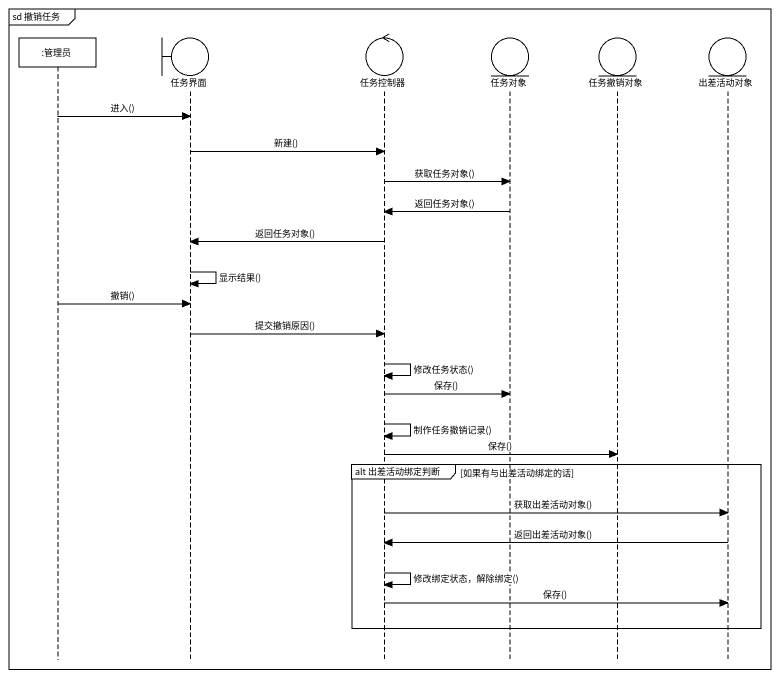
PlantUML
@startuml
mainframe sd 撤销任务
hide footbox
participant ":管理员" as 管理员
boundary 任务界面
control 任务控制器
entity 任务对象
entity 任务撤销对象
entity 出差活动对象

管理员 -> 任务界面 : 进入()
任务界面 -> 任务控制器 : 新建()
任务控制器 -> 任务对象 : 获取任务对象()
任务对象 -> 任务控制器 : 返回任务对象()
任务控制器 -> 任务界面 : 返回任务对象()
任务界面 -> 任务界面 : 显示结果()
管理员 -> 任务界面 : 撤销()
任务界面 -> 任务控制器 : 提交撤销原因()
任务控制器 -> 任务控制器 : 修改任务状态()
任务控制器 -> 任务对象 : 保存()
任务控制器 -> 任务控制器 : 制作任务撤销记录()
任务控制器 -> 任务撤销对象 : 保存()
group alt 出差活动绑定判断 [如果有与出差活动绑定的话]
  任务控制器 -> 出差活动对象 : 获取出差活动对象()
  出差活动对象 -> 任务控制器 : 返回出差活动对象()
  任务控制器 -> 任务控制器 : 修改绑定状态，解除绑定()
  任务控制器 -> 出差活动对象 : 保存()
end
@enduml
